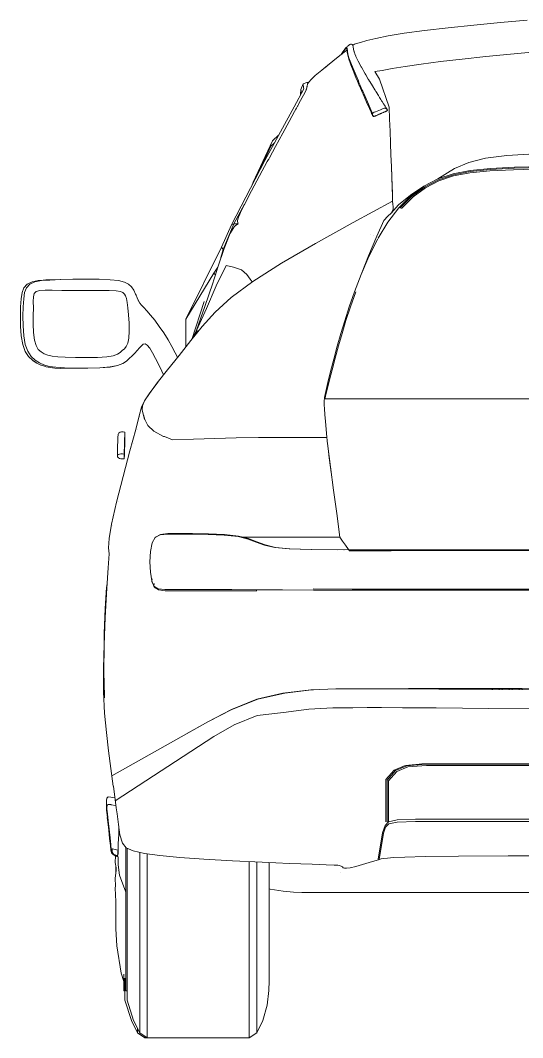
# Model space of a CAD drawing. Header units: millimetres. Extents: x -1019 to 973, y -38 to 1439.
# Drawn here: x -1019 to -297, y -38 to 1426 of the extents above; entities that cross this region are included whole.
import ezdxf

# ---------------------------------------------------------------- set-up
doc = ezdxf.new("R2010")
doc.units = ezdxf.units.MM
doc.header["$MEASUREMENT"] = 0
for name, color, linetype, true_color in [('CITROEN C4  01', 7, 'Continuous', 0x9a0018), ('CITROEN C4  02', 7, 'Continuous', 0xadadad), ('CITROEN C4  03', 7, 'Continuous', 0x191922), ('CITROEN C4  04', 7, 'Continuous', 0x151516), ('CITROEN C4  05', 7, 'Continuous', 0x0f0f12), ('CITROEN C4  06', 7, 'Continuous', 0x610000)]:
    doc.layers.add(name, color=color, linetype=linetype, true_color=true_color)

msp = doc.modelspace()

# ---------------------------------------------------------------- linework, layer by layer
at = {"layer": 'CITROEN C4  01', "linetype": 'Continuous', "lineweight": 0}
for p, q in [((-329.2, 1423.1), (-367.5, 1419.5)), ((-290.9, 1426.4), (-329.2, 1423.1)), ((-467.4, 1407.9), (-490.6, 1404)), ((-438.1, 1411.8), (-467.4, 1407.9)), ((-404.3, 1415.8), (-438.1, 1411.8)), ((-367.5, 1419.5), (-404.3, 1415.8)), ((-546.2, 1391.2), (-547, 1390.5)), ((-545.5, 1391.8), (-546.2, 1391.2)), ((-544.8, 1392.1), (-545.5, 1391.8)), ((-544.8, 1392.1), (-543.8, 1392.2)), ((-544.8, 1392.1), (-544.8, 1392.1)), ((-543.8, 1392.2), (-543.2, 1392.1)), ((-543.2, 1392.1), (-543.2, 1392.1)), ((-543.2, 1392.1), (-542.4, 1391.6)), ((-542.4, 1391.6), (-541.5, 1390.4)), ((-540.5, 1391.3), (-541.2, 1390.8)), ((-539.1, 1392), (-540.5, 1391.3)), ((-536, 1393.1), (-539.1, 1392)), ((-530.4, 1394.7), (-536, 1393.1)), ((-521.4, 1397.2), (-530.4, 1394.7)), ((-508.3, 1400.4), (-521.4, 1397.2)), ((-490.6, 1404), (-508.3, 1400.4)), ((-555.7, 1379.2), (-564.8, 1372)), ((-558.2, 1377.2), (-555.8, 1380.8)), ((-555.9, 1380), (-557.4, 1377.8)), ((-553, 1384.3), (-555.9, 1380)), ((-552.8, 1385), (-555.8, 1380.8)), ((-550.2, 1383.6), (-555.7, 1379.2)), ((-551.1, 1386.5), (-553, 1384.3)), ((-550.9, 1387.2), (-552.8, 1385)), ((-552.3, 1385.6), (-552.8, 1385)), ((-552.3, 1385.6), (-550.4, 1387.8)), ((-550.2, 1386.6), (-551.1, 1386.5)), ((-550.9, 1387.2), (-550, 1387.4)), ((-549.7, 1388.4), (-550.4, 1387.8)), ((-550.4, 1387.8), (-550.4, 1387.8)), ((-549.8, 1385), (-550.2, 1386.6)), ((-550, 1387.4), (-549.6, 1385.7)), ((-549.8, 1385), (-549.8, 1385)), ((-549.4, 1381.8), (-549.8, 1385)), ((-548.9, 1389.1), (-549.7, 1388.4)), ((-549.2, 1382.5), (-549.6, 1385.7)), ((-549.4, 1381.8), (-549.3, 1380.7)), ((-548.6, 1376.2), (-549.3, 1380.7)), ((-548.5, 1377.9), (-549.2, 1382.5)), ((-548, 1389.8), (-548.9, 1389.1)), ((-548.5, 1377.9), (-546.9, 1372.3)), ((-547, 1390.5), (-548, 1389.8)), ((-541.2, 1390.8), (-541.6, 1390.5)), ((-541.5, 1390.4), (-541.3, 1390.1)), ((-314.8, 1377.9), (-350.3, 1374.4)), ((-278.6, 1381.1), (-314.8, 1377.9)), ((-586, 1354.8), (-575, 1363.6)), ((-575.6, 1363.2), (-581.7, 1358.2)), ((-564.8, 1372), (-575.6, 1363.2)), ((-575, 1363.6), (-575, 1363.6)), ((-547.1, 1370.6), (-548.6, 1376.2)), ((-544.7, 1363.8), (-547.1, 1370.6)), ((-546.9, 1372.3), (-544.4, 1365.4)), ((-544.7, 1363.8), (-544.2, 1362.3)), ((-541.1, 1357.1), (-544.4, 1365.4)), ((-544.2, 1362.3), (-541, 1354)), ((-443, 1363.2), (-466.1, 1359.9)), ((-415.4, 1366.9), (-443, 1363.2)), ((-384.2, 1370.6), (-415.4, 1366.9)), ((-350.3, 1374.4), (-384.2, 1370.6)), ((-595.3, 1346.9), (-586, 1354.8)), ((-536.8, 1347.1), (-541.1, 1357.1)), ((-541, 1354), (-537, 1344.1)), ((-499.2, 1354.4), (-509.6, 1352.5)), ((-509.6, 1352.5), (-502.9, 1341.5)), ((-484.7, 1356.9), (-499.2, 1354.4)), ((-466.1, 1359.9), (-484.7, 1356.9)), ((-606.5, 1334.8), (-604.7, 1337.5)), ((-606.5, 1334.8), (-606.5, 1334.8)), ((-606.5, 1334.8), (-606.5, 1334.7)), ((-604.7, 1337.5), (-601.3, 1341.3)), ((-601.3, 1341.3), (-595.3, 1346.9)), ((-537, 1344.1), (-534.7, 1338.7)), ((-536.8, 1347.1), (-533.4, 1339.2)), ((-502.9, 1341.5), (-489.1, 1301.4)), ((-614, 1315.4), (-610.5, 1322.1)), ((-610.5, 1322.1), (-608.2, 1327.2)), ((-608.2, 1327.2), (-608.2, 1327.2)), ((-528.4, 1324), (-526.7, 1320)), ((-527.1, 1324.5), (-520.4, 1309.2)), ((-526.7, 1320), (-521.7, 1308.6)), ((-619.5, 1305.4), (-618.8, 1306.7)), ((-618.8, 1306.7), (-614, 1315.4)), ((-521.7, 1308.6), (-517.6, 1299.5)), ((-520.4, 1309.2), (-516.4, 1300)), ((-633, 1280.9), (-625.1, 1295.3)), ((-625.1, 1295.3), (-623.3, 1298.4)), ((-517.6, 1299.5), (-515.2, 1294)), ((-516.4, 1300), (-513, 1292.5)), ((-514.4, 1292.3), (-515.2, 1294)), ((-514.1, 1291.8), (-513, 1289.5)), ((-513, 1292.5), (-513.3, 1291.5)), ((-513.3, 1291.5), (-513, 1290.1)), ((-512.1, 1293.3), (-513, 1292.5)), ((-513, 1290.1), (-512.3, 1288.7)), ((-512.7, 1289.1), (-513, 1289.5)), ((-512.3, 1288.7), (-511.9, 1288)), ((-510.8, 1294), (-512.1, 1293.3)), ((-508.9, 1294.8), (-510.8, 1294)), ((-506.6, 1295.7), (-508.9, 1294.8)), ((-504.2, 1296.7), (-506.6, 1295.7)), ((-501.7, 1297.7), (-504.2, 1296.7)), ((-499.5, 1298.7), (-501.7, 1297.7)), ((-497.6, 1299.4), (-499.5, 1298.7)), ((-496.1, 1299.9), (-497.6, 1299.4)), ((-494.9, 1300), (-496.1, 1299.9)), ((-493.8, 1299.6), (-494.9, 1300)), ((-492.7, 1298.6), (-493.8, 1299.6)), ((-493, 1299.7), (-492.1, 1298.1)), ((-491.7, 1297.2), (-492.7, 1298.6)), ((-492.1, 1298.1), (-491.9, 1297.9)), ((-491.5, 1296.7), (-491.7, 1297.2)), ((-489.1, 1301.4), (-488.4, 1284.2)), ((-642.2, 1264), (-633, 1280.9)), ((-488.4, 1284.2), (-487.8, 1266.9)), ((-652.5, 1245), (-642.2, 1264)), ((-487.8, 1266.9), (-487.2, 1249.8)), ((-661.4, 1228.5), (-652.5, 1245)), ((-487.2, 1249.8), (-486.5, 1232.8)), ((-486.5, 1232.8), (-485.9, 1215.9)), ((-350.4, 1228), (-320, 1231.9)), ((-320, 1231.9), (-280.1, 1234.3)), ((-675.4, 1202.6), (-664.4, 1223)), ((-485.9, 1215.9), (-485.3, 1200)), ((-485.4, 1201.2), (-485.9, 1215.9)), ((-374.5, 1221.9), (-350.4, 1228)), ((-309.1, 1214.9), (-267.9, 1215.9)), ((-687, 1180.9), (-675.4, 1202.6)), ((-484.9, 1188), (-485.4, 1201.2)), ((-418.9, 1198.1), (-395.3, 1212.9)), ((-418.9, 1198.1), (-397.1, 1205.5)), ((-418.3, 1196.8), (-396.8, 1204.1)), ((-417.5, 1195.5), (-396.7, 1202.4)), ((-397.1, 1205.5), (-372.4, 1210.4)), ((-396.8, 1204.1), (-372.4, 1208.8)), ((-396.7, 1202.4), (-372.9, 1207)), ((-344.5, 1209.8), (-372.9, 1207)), ((-372.4, 1210.4), (-343.5, 1213.3)), ((-372.4, 1210.4), (-343.5, 1213.3)), ((-372.4, 1208.8), (-343.7, 1211.8)), ((-310.2, 1211.4), (-344.5, 1209.8)), ((-343.7, 1211.8), (-309.5, 1213.4)), ((-343.5, 1213.3), (-309.1, 1214.9)), ((-343.5, 1213.3), (-309.1, 1214.9)), ((-310.2, 1211.4), (-269, 1212.4)), ((-309.5, 1213.4), (-268.3, 1214.4)), ((-485.3, 1200), (-484.7, 1185.7)), ((-484.5, 1177.8), (-484.9, 1188)), ((-458.4, 1174.5), (-439.2, 1187.5)), ((-458.1, 1173.6), (-439.2, 1187.5)), ((-456.9, 1172.8), (-438.3, 1186.4)), ((-439.2, 1187.5), (-418.9, 1198.1)), ((-438.3, 1186.4), (-418.3, 1196.8)), ((-417.5, 1195.5), (-436.7, 1185.5)), ((-697.8, 1160.5), (-687, 1180.9)), ((-484.7, 1185.7), (-484.1, 1173.7)), ((-484.3, 1171.4), (-484.5, 1177.8)), ((-475.4, 1156.5), (-458.1, 1173.6)), ((-474, 1156), (-456.9, 1172.8)), ((-471.3, 1155.7), (-454.6, 1172.4)), ((-436.7, 1185.5), (-454.6, 1172.4)), ((-701.6, 1153.1), (-697.8, 1160.5)), ((-484.2, 1167.9), (-484.3, 1171.4)), ((-484.1, 1166.2), (-484.2, 1167.9)), ((-484.1, 1166), (-484.1, 1166.2)), ((-483.3, 1158.5), (-483.3, 1158.1)), ((-475.4, 1156.5), (-491.2, 1136)), ((-491.2, 1136), (-475.4, 1156.5)), ((-486.1, 1148.7), (-486.1, 1148.7)), ((-505.1, 1112.7), (-491.2, 1136)), ((-491.2, 1136), (-491.2, 1136)), ((-726.3, 1097.9), (-720.3, 1114)), ((-720.3, 1114), (-718.1, 1118.9)), ((-518.2, 1086.4), (-505.5, 1112.1)), ((-505.5, 1112.1), (-505.5, 1112.1)), ((-733.5, 1076.9), (-727.8, 1093.6)), ((-726.3, 1097.9), (-726.3, 1097.9)), ((-529.4, 1060.5), (-518.2, 1086.4)), ((-723.6, 1073.7), (-737.9, 1044.1)), ((-737.5, 1064.8), (-735.4, 1071.1)), ((-735, 1072.5), (-733.5, 1076.9)), ((-712.9, 1071.3), (-723.6, 1073.7)), ((-701.7, 1067.2), (-712.9, 1071.3)), ((-694, 1060.5), (-701.7, 1067.2)), ((-689, 1053.7), (-694, 1060.5)), ((-1014.3, 1041.5), (-1017.1, 1034.4)), ((-1009.7, 1046.6), (-1014.3, 1041.5)), ((-1010.6, 1041.4), (-1013.3, 1034.4)), ((-1005.9, 1046.5), (-1010.6, 1041.4)), ((-1009.7, 1046.6), (-1002.7, 1049.9)), ((-1005.9, 1046.5), (-998.8, 1049.8)), ((-1005.3, 1048.6), (-1002.7, 1049.9)), ((-1002.7, 1049.9), (-993.8, 1051.8)), ((-1002.7, 1049.9), (-1002.7, 1049.9)), ((-1002.7, 1049.9), (-1002.7, 1049.9)), ((-998.8, 1049.8), (-989.2, 1051.7)), ((-993.8, 1051.8), (-993.4, 1051.8)), ((-986.9, 1052.3), (-993.4, 1051.8)), ((-976.9, 1052.6), (-989.2, 1051.7)), ((-982.6, 1052.7), (-986.9, 1052.3)), ((-982.6, 1052.7), (-977.8, 1052.7)), ((-979, 1052.7), (-979, 1052.7)), ((-979, 1052.7), (-979, 1052.7)), ((-978.2, 1052.7), (-978.2, 1052.7)), ((-977.6, 1052.7), (-977.8, 1052.7)), ((-974.1, 1052.8), (-977.6, 1052.7)), ((-977.6, 1052.7), (-977.6, 1052.7)), ((-973.4, 1052.8), (-977.3, 1052.7)), ((-977.3, 1052.7), (-977.2, 1052.7)), ((-973.4, 1052.8), (-977.1, 1052.7)), ((-977.1, 1052.7), (-977, 1052.7)), ((-977, 1052.7), (-961.8, 1053.2)), ((-977, 1052.7), (-976.9, 1052.7)), ((-961.3, 1053.2), (-976.9, 1052.6)), ((-961.8, 1053.2), (-943.8, 1053.6)), ((-943.8, 1053.6), (-924.7, 1053.8)), ((-924.7, 1053.8), (-906.2, 1053.7)), ((-906.2, 1053.7), (-890.1, 1053)), ((-890.1, 1053), (-878.3, 1051.8)), ((-878.3, 1051.8), (-869.9, 1049.7)), ((-869.9, 1049.7), (-864, 1046.8)), ((-864, 1046.8), (-859.8, 1043)), ((-859.8, 1043), (-856.4, 1038.1)), ((-737.9, 1044.1), (-752, 1011.8)), ((-742.9, 1048.1), (-741.4, 1052.7)), ((-686.2, 1049.9), (-689, 1053.7)), ((-1019.1, 1014.1), (-1018.5, 1025.3)), ((-1018.5, 1025.3), (-1017.1, 1034.4)), ((-1015.4, 1014.1), (-1014.7, 1025.3)), ((-1014.7, 1025.3), (-1013.3, 1034.4)), ((-1000.9, 1021.7), (-1000.7, 1028.4)), ((-1000.7, 1028.4), (-999.4, 1033.2)), ((-999.4, 1033.2), (-996.6, 1036.2)), ((-996.6, 1036.2), (-991.6, 1037.7)), ((-991.6, 1037.7), (-984, 1038.2)), ((-984, 1038.2), (-973.6, 1038.1)), ((-973.6, 1038.1), (-960, 1037.7)), ((-960, 1037.7), (-943, 1037.7)), ((-943, 1037.7), (-924.7, 1037.7)), ((-924.7, 1037.7), (-907, 1037.7)), ((-907, 1037.7), (-892, 1037.5)), ((-892, 1037.5), (-881.9, 1036.9)), ((-881.9, 1036.9), (-875.6, 1035.9)), ((-875.6, 1035.9), (-871.9, 1034.4)), ((-871.9, 1034.4), (-869.7, 1032.3)), ((-869.7, 1032.3), (-868.1, 1029.6)), ((-868.1, 1029.6), (-866.9, 1025.8)), ((-866.9, 1025.8), (-865.9, 1020.3)), ((-853.8, 1032.4), (-856.4, 1038.1)), ((-853.1, 1030.6), (-853.8, 1032.4)), ((-851.6, 1027), (-853.1, 1030.6)), ((-849.8, 1022.7), (-851.6, 1027)), ((-851.4, 1025.9), (-851.4, 1025.9)), ((-544.9, 1013.9), (-537.2, 1035.8)), ((-1019.1, 1014.1), (-1019.5, 1000.7)), ((-1015.4, 1014.1), (-1015.7, 1000.7)), ((-1000.8, 1012.7), (-1000.9, 1021.7)), ((-1000.9, 1001.4), (-1000.8, 1012.7)), ((-865.9, 1020.3), (-864.9, 1012.7)), ((-864.9, 1012.7), (-863.9, 1002.3)), ((-850, 1023.1), (-849.7, 1022.6)), ((-849.8, 1022.7), (-847.6, 1019.2)), ((-849.5, 1022), (-849.5, 1022)), ((-847.6, 1019.2), (-845.1, 1016.2)), ((-845.1, 1016.2), (-841.9, 1012.8)), ((-841.9, 1012.8), (-837.8, 1008.4)), ((-752, 1011.8), (-766, 979.8)), ((-551.4, 994.1), (-544.9, 1013.9)), ((-1019.5, 1000.7), (-1019.3, 986.3)), ((-1015.7, 1000.7), (-1015.6, 986.4)), ((-1000.9, 989), (-1000.9, 1001.4)), ((-863.9, 1002.3), (-863.1, 990.6)), ((-837.8, 1008.4), (-832.5, 1002.2)), ((-832.5, 1002.2), (-826.3, 994.6)), ((-1018.2, 972.2), (-1019.3, 986.3)), ((-1014.5, 972.3), (-1015.6, 986.4)), ((-1000.5, 976.8), (-1000.9, 989)), ((-863.1, 990.6), (-862.8, 979)), ((-826.3, 994.6), (-819.7, 985.8)), ((-819.7, 985.8), (-813.2, 976.4)), ((-556.9, 975.7), (-551.4, 994.1)), ((-1016.1, 959.7), (-1018.2, 972.2)), ((-1012.4, 959.8), (-1014.5, 972.3)), ((-999.3, 966.1), (-1000.5, 976.8)), ((-863.3, 969), (-864.8, 961.9)), ((-862.8, 979), (-863.3, 969)), ((-813.2, 976.4), (-807.1, 966.5)), ((-807.1, 966.5), (-801.7, 956.8)), ((-766, 979.8), (-771.5, 968.8)), ((-764.5, 980), (-769, 971.9)), ((-766.4, 980.7), (-766.8, 979.8)), ((-766.4, 980.6), (-766.4, 980.6)), ((-766.4, 980.6), (-766.4, 980.6)), ((-766, 979.8), (-766.1, 979.8)), ((-764.5, 980), (-764.5, 980)), ((-762.3, 980.8), (-764.3, 977.7)), ((-762.3, 980.8), (-762.3, 980.8)), ((-561.8, 958), (-556.9, 975.7)), ((-1016.1, 959.7), (-1012.5, 949.9)), ((-1012.4, 959.8), (-1008.8, 950)), ((-996.9, 958.3), (-999.3, 966.1)), ((-993.7, 952.8), (-996.9, 958.3)), ((-989.6, 949), (-993.7, 952.8)), ((-869.9, 953.6), (-872.9, 950.9)), ((-867.1, 957), (-869.9, 953.6)), ((-864.8, 961.9), (-867.1, 957)), ((-848.1, 954.8), (-851.5, 951.2)), ((-842.7, 960.1), (-845.3, 958)), ((-840, 960.6), (-842.7, 960.1)), ((-837, 958.9), (-840, 960.6)), ((-833.4, 954.3), (-837, 958.9)), ((-829.3, 947.6), (-833.4, 954.3)), ((-801.7, 956.8), (-797, 948)), ((-566.6, 940.2), (-561.8, 958)), ((-1012.5, 949.9), (-1007.7, 942.5)), ((-1008.8, 950), (-1004, 942.7)), ((-1002.1, 937.1), (-1007.7, 942.5)), ((-998.4, 937.2), (-1004, 942.7)), ((-992.1, 933.3), (-998.4, 937.2)), ((-985, 946.4), (-989.6, 949)), ((-980.1, 944.5), (-985, 946.4)), ((-973.9, 943.2), (-980.1, 944.5)), ((-965.7, 942.2), (-973.9, 943.2)), ((-954.8, 941.6), (-965.7, 942.2)), ((-940.3, 941.1), (-954.8, 941.6)), ((-924.3, 940.9), (-940.3, 941.1)), ((-908.5, 941.1), (-924.3, 940.9)), ((-895.1, 942), (-908.5, 941.1)), ((-885.9, 943.6), (-895.1, 942)), ((-879.8, 945.7), (-885.9, 943.6)), ((-875.9, 948.2), (-879.8, 945.7)), ((-872.9, 950.9), (-875.9, 948.2)), ((-862.8, 939.4), (-867, 935.7)), ((-862.8, 939.5), (-866.9, 935.8)), ((-858.6, 943.3), (-862.8, 939.4)), ((-851.2, 951.5), (-855.5, 947)), ((-851.5, 951.2), (-851.6, 951.1)), ((-851.2, 951.5), (-851.5, 951.2)), ((-851.5, 951.2), (-851.5, 951.2)), ((-851.2, 951.5), (-851.2, 951.5)), ((-824.9, 939.4), (-829.3, 947.6)), ((-820.4, 930.5), (-824.9, 939.4)), ((-797, 948), (-793.6, 941.3)), ((-571, 923.4), (-566.6, 940.2)), ((-995.9, 933.1), (-1002.1, 937.1)), ((-995.9, 932.9), (-1001.1, 936.4)), ((-995.9, 933.1), (-995.9, 933.1)), ((-989.8, 930.1), (-995.9, 932.9)), ((-992.1, 933.3), (-985.6, 930.3)), ((-989.2, 929.8), (-989.8, 930.1)), ((-989.2, 929.8), (-983.2, 927.9)), ((-989.2, 929.8), (-989.2, 929.8)), ((-985.6, 930.3), (-978, 928.3)), ((-982.4, 927.6), (-983.2, 927.9)), ((-982.4, 927.6), (-982.4, 927.6)), ((-982.4, 927.6), (-976.5, 926.5)), ((-968.4, 927), (-978, 928.3)), ((-976.5, 926.5), (-969.7, 925.8)), ((-969.7, 925.8), (-961.9, 925.4)), ((-956, 926.1), (-968.4, 927)), ((-961.9, 925.4), (-953, 925.5)), ((-956, 926.1), (-940, 925.6)), ((-953, 925.5), (-949.4, 925.5)), ((-944.7, 925.5), (-949.4, 925.5)), ((-939.5, 925.5), (-944.7, 925.5)), ((-940, 925.6), (-922.4, 925.6)), ((-934.4, 925.5), (-939.5, 925.5)), ((-930, 925.5), (-934.4, 925.5)), ((-926.9, 925.5), (-930, 925.5)), ((-924.9, 925.5), (-926.9, 925.5)), ((-923.7, 925.5), (-924.9, 925.5)), ((-923, 925.5), (-923.7, 925.5)), ((-922.6, 925.5), (-923, 925.5)), ((-905.4, 926), (-922.6, 925.5)), ((-905.1, 926.2), (-922.4, 925.6)), ((-890.5, 927.3), (-905.4, 926)), ((-890.2, 927.4), (-905.1, 926.2)), ((-879.8, 929.5), (-890.5, 927.3)), ((-890.2, 927.4), (-879.6, 929.6)), ((-872.3, 932.3), (-879.8, 929.5)), ((-879.6, 929.6), (-872.2, 932.4)), ((-867, 935.7), (-872.3, 932.3)), ((-866.9, 935.8), (-872.2, 932.4)), ((-816.1, 921.6), (-820.4, 930.5)), ((-574.9, 908.7), (-571, 923.4)), ((-813.4, 916.1), (-816.1, 921.6)), ((-577.9, 897), (-574.9, 908.7)), ((-834.2, 888.8), (-823, 903.8)), ((-823, 903.8), (-822, 905.1)), ((-579.8, 889.5), (-577.9, 897)), ((-845.1, 869.4), (-840.9, 878.6)), ((-840.9, 878.6), (-834.2, 888.8)), ((-834.2, 888.7), (-834.2, 888.8)), ((-581.9, 881.2), (-582.4, 881)), ((-581.8, 881.8), (-582.3, 882.1)), ((-578.1, 881.4), (-581.9, 881.2)), ((-581.8, 881.8), (-581.6, 882.1)), ((-581.8, 881.8), (-581.8, 881.8)), ((-578.1, 881.5), (-581.8, 881.8)), ((-581.8, 881.8), (-581.8, 881.8)), ((-581.6, 882.1), (-581.4, 882.5)), ((-581.4, 882.5), (-581.3, 883.2)), ((-581.3, 883.2), (-580.9, 885.2)), ((-580.9, 885.2), (-579.8, 889.5)), ((-568.8, 881.4), (-578.1, 881.5)), ((-568.8, 881.4), (-578.1, 881.4)), ((-551.3, 881.4), (-568.8, 881.4)), ((-568.8, 881.4), (-568.8, 881.4)), ((-523.1, 881.4), (-551.3, 881.4)), ((-485.5, 881.4), (-523.1, 881.4)), ((-440.1, 881.4), (-485.5, 881.4)), ((-388.2, 881.4), (-440.1, 881.4)), ((-331.5, 881.4), (-388.2, 881.4)), ((-273.2, 881.4), (-331.5, 881.4)), ((-848.7, 857), (-845.1, 869.4)), ((-844.7, 866.4), (-844.7, 866.4)), ((-582.8, 872.5), (-582.8, 872.9)), ((-582.8, 872.9), (-582.8, 872.8)), ((-853.6, 837.4), (-848.7, 857)), ((-847.5, 856.4), (-847.5, 856.4)), ((-840.6, 851.7), (-842.6, 858.6)), ((-836, 843.3), (-840.6, 851.7)), ((-861.9, 806.5), (-853.6, 837.4)), ((-851.3, 838), (-851.3, 838)), ((-827.4, 834.8), (-836, 843.3)), ((-813.4, 827.5), (-827.4, 834.8)), ((-879.3, 824.3), (-879.4, 819.7)), ((-879.2, 827.3), (-879.3, 824.3)), ((-879, 829), (-879.2, 827.3)), ((-878.7, 830.9), (-879, 829)), ((-879, 829), (-879, 829)), ((-877.8, 832.4), (-878.7, 830.9)), ((-878.7, 830.9), (-878.7, 830.9)), ((-877.8, 832.4), (-877.4, 832.8)), ((-877.4, 832.8), (-876.1, 833.6)), ((-877.4, 832.8), (-877.4, 832.8)), ((-876.1, 833.6), (-874.2, 834)), ((-874.2, 834), (-871.8, 834)), ((-871.8, 834), (-869.3, 833.8)), ((-869.7, 817.9), (-869.6, 823.7)), ((-869.6, 823.7), (-869.4, 828.7)), ((-869.4, 828.7), (-869.3, 831.8)), ((-869.3, 833.8), (-869.2, 833.1)), ((-869.3, 833.5), (-869.3, 833.8)), ((-869.3, 831.8), (-869.3, 833.5)), ((-869.2, 833.1), (-869.2, 831.6)), ((-869.2, 831.6), (-869.1, 829.6)), ((-869.1, 821.3), (-869.2, 818.6)), ((-869.1, 829.6), (-869.1, 827.5)), ((-869.1, 827.5), (-869.1, 825.6)), ((-869.1, 825.6), (-869.1, 824.3)), ((-869.1, 824.3), (-869.1, 823.1)), ((-869.1, 823.1), (-869.1, 821.3)), ((-812, 827.2), (-813.4, 827.5)), ((-800.7, 822.5), (-800.8, 822.5)), ((-770.6, 823.6), (-800.7, 822.5)), ((-740, 824.6), (-770.6, 823.6)), ((-708.9, 825.4), (-740, 824.6)), ((-677, 825.8), (-708.9, 825.4)), ((-644.6, 826), (-677, 825.8)), ((-611.7, 825.9), (-644.6, 826)), ((-578.6, 825.8), (-611.7, 825.9)), ((-578.6, 824.7), (-578.6, 825.8)), ((-578.5, 823.6), (-578.6, 824.7)), ((-578.4, 822.6), (-578.5, 823.6)), ((-578.3, 821.5), (-578.4, 822.6)), ((-578.2, 820.4), (-578.3, 821.5)), ((-578.1, 819.3), (-578.2, 820.4)), ((-578.2, 820.4), (-577.8, 817.3)), ((-879.8, 808.7), (-879.9, 804.1)), ((-879.6, 814.2), (-879.8, 808.7)), ((-879.4, 819.7), (-879.6, 814.2)), ((-871.6, 769.9), (-861.9, 806.5)), ((-870.1, 803.9), (-870, 807.1)), ((-870, 807.1), (-869.9, 812)), ((-869.9, 812), (-869.7, 817.9)), ((-869.6, 809.1), (-869.7, 804)), ((-869.4, 814.2), (-869.6, 809.1)), ((-869.2, 818.6), (-869.4, 814.2)), ((-856.4, 817), (-856.4, 817)), ((-578, 818.2), (-578.1, 819.3)), ((-577.9, 817.1), (-578, 818.2)), ((-573.5, 783.5), (-577.9, 817.1)), ((-576.9, 810.1), (-577.8, 817.3)), ((-577.8, 817.3), (-576.9, 810.1)), ((-575.2, 796.8), (-576.9, 810.1)), ((-880, 801.1), (-879.9, 804.1)), ((-879.9, 799.4), (-880, 801.1)), ((-879.6, 800.7), (-879.9, 799.4)), ((-879.6, 798.2), (-879.9, 799.4)), ((-878.7, 801.6), (-879.6, 800.7)), ((-879.6, 798.2), (-879.6, 798.2)), ((-879.1, 797.5), (-879.6, 798.2)), ((-879.1, 797.5), (-878.3, 796.5)), ((-878.7, 801.6), (-877.1, 802.1)), ((-878.3, 796.5), (-876.9, 795.9)), ((-877.1, 802.1), (-875.1, 802.3)), ((-876.9, 795.9), (-876.9, 795.9)), ((-876.9, 795.9), (-875, 795.4)), ((-872.7, 802.2), (-875.1, 802.3)), ((-875, 795.4), (-872.6, 795.2)), ((-875, 795.4), (-875, 795.4)), ((-870.1, 802), (-872.7, 802.2)), ((-872.6, 795.2), (-870.1, 795)), ((-870.1, 802), (-870.1, 803.9)), ((-870.1, 800.9), (-870.1, 802)), ((-870.1, 799.9), (-870.1, 800.9)), ((-870.1, 798.7), (-870.1, 799.9)), ((-870.1, 797.4), (-870.1, 798.7)), ((-870.1, 796.2), (-870.1, 797.4)), ((-870.1, 795.3), (-870.1, 796.2)), ((-870, 795.4), (-870.1, 795)), ((-870.1, 795), (-870.1, 795.3)), ((-869.9, 799.7), (-870, 796.9)), ((-870, 796.9), (-870, 795.4)), ((-869.7, 804), (-869.9, 799.7)), ((-572.4, 775.4), (-575.2, 796.8)), ((-569.1, 749.9), (-573.5, 783.5)), ((-881.1, 733), (-871.6, 769.9)), ((-564.6, 716.3), (-569.1, 749.9)), ((-888.4, 701.3), (-881.1, 733)), ((-878.3, 733.6), (-878.3, 733.6)), ((-560.2, 682.6), (-564.6, 716.3)), ((-891.9, 680.4), (-888.4, 701.3)), ((-886.3, 699), (-886.3, 699)), ((-892.7, 667.2), (-891.9, 680.4)), ((-829.9, 674.3), (-832.4, 661.8)), ((-829.9, 674.3), (-825.6, 681.8)), ((-825.6, 681.8), (-818.5, 685.6)), ((-825.6, 681.8), (-825.1, 682.5)), ((-825.1, 682.5), (-818, 686.4)), ((-825.1, 682.5), (-825.1, 682.5)), ((-807.9, 686.8), (-818.5, 685.6)), ((-818, 686.4), (-807.2, 687.6)), ((-792.7, 686.8), (-807.9, 686.8)), ((-807.2, 687.6), (-792.1, 687.6)), ((-792.7, 686.8), (-772.3, 686.8)), ((-792.1, 687.6), (-771.7, 687.6)), ((-772.3, 686.8), (-749.3, 686.5)), ((-771.7, 687.6), (-748.7, 687.3)), ((-726.4, 685.4), (-749.3, 686.5)), ((-748.7, 687.3), (-725.9, 686.2)), ((-706.4, 683.2), (-726.4, 685.4)), ((-725.9, 686.2), (-705.8, 684)), ((-706.4, 683.2), (-691.9, 679.7)), ((-705.8, 684), (-691.3, 680.3)), ((-700.7, 682.6), (-685.2, 682.6)), ((-691.9, 679.7), (-680.2, 675.4)), ((-691.3, 680.3), (-679.5, 675.8)), ((-653.9, 682.6), (-685.2, 682.6)), ((-668.3, 671.1), (-680.2, 675.4)), ((-679.5, 675.8), (-667.6, 671.4)), ((-622.7, 682.6), (-653.9, 682.6)), ((-591.5, 682.6), (-622.7, 682.6)), ((-560.2, 682.6), (-591.5, 682.6)), ((-556, 676.7), (-560.2, 682.6)), ((-551.8, 670.8), (-556, 676.7)), ((-892, 658.6), (-892.7, 667.2)), ((-832.4, 661.8), (-833.2, 646.9)), ((-653.4, 667.6), (-668.3, 671.1)), ((-667.6, 671.4), (-652.8, 667.8)), ((-653.4, 667.6), (-632.8, 665.5)), ((-652.8, 667.8), (-632.1, 665.6)), ((-632.8, 665.5), (-601.3, 664.5)), ((-632.1, 665.6), (-600.8, 664.5)), ((-547.1, 664.2), (-601.3, 664.5)), ((-600.8, 664.5), (-563.1, 664.3)), ((-554, 664.2), (-554.2, 664.2)), ((-547.5, 664.8), (-551.8, 670.8)), ((-546.2, 663), (-547.5, 664.8)), ((-486.4, 664.3), (-547.1, 664.2)), ((-547.1, 664.3), (-486, 664.3)), ((-486.2, 663), (-546.2, 663)), ((-486.4, 664.3), (-392.9, 664.3)), ((-392.7, 663.1), (-486.2, 663)), ((-486, 664.3), (-392.6, 664.4)), ((-392.9, 664.3), (-280.1, 664.4)), ((-280, 663.1), (-392.7, 663.1)), ((-392.6, 664.4), (-280, 664.5)), ((-893.4, 638.3), (-892, 658.6)), ((-891.9, 658.3), (-892, 658.7)), ((-832.5, 632), (-833.2, 646.9)), ((-833.2, 646.9), (-833.2, 646.9)), ((-893.4, 638.3), (-895.2, 608.8)), ((-830.5, 619.5), (-832.5, 632)), ((-894.7, 617.6), (-895.3, 610.4)), ((-895.3, 610.4), (-894.7, 617.6)), ((-830.5, 619.5), (-830, 622.5)), ((-830.2, 618.1), (-830.5, 619.5)), ((-830.5, 619.5), (-827.3, 612)), ((-830.2, 618.1), (-830.2, 618.1)), ((-826.8, 610.4), (-830.2, 618.1)), ((-827.3, 612), (-827.1, 615.7)), ((-895.4, 609.8), (-897.4, 579.6)), ((-897.4, 579.6), (-895.4, 609.8)), ((-897.4, 566.8), (-895.2, 608.8)), ((-895.7, 608.3), (-895.3, 610.5)), ((-895.6, 608.7), (-895.7, 608.3)), ((-895.5, 609.3), (-895.6, 608.7)), ((-895, 612.4), (-895.4, 610.1)), ((-895.3, 610.4), (-895.4, 609.8)), ((-895.4, 609.8), (-895.3, 610.4)), ((-895.3, 610.5), (-895, 612.6)), ((-895.3, 610.4), (-895.3, 610.4)), ((-895.2, 611.3), (-895.1, 612.3)), ((-895.1, 612.3), (-895, 612.3)), ((-827.3, 612), (-821.4, 608.2)), ((-826.8, 610.4), (-827.3, 612)), ((-826, 609.7), (-826.8, 610.4)), ((-820.9, 606.5), (-826.8, 610.4)), ((-825.1, 609.1), (-826, 609.7)), ((-811.6, 607), (-821.4, 608.2)), ((-811.1, 605.3), (-820.9, 606.5)), ((-796.4, 607), (-811.6, 607)), ((-795.9, 605.3), (-811.1, 605.3)), ((-796.4, 607), (-774.6, 607)), ((-774.1, 605.3), (-795.9, 605.3)), ((-774.6, 607), (-747.3, 607)), ((-746.7, 605.3), (-774.1, 605.3)), ((-715.5, 606.9), (-747.3, 607)), ((-714.8, 605.3), (-746.7, 605.3)), ((-680.3, 606.7), (-715.5, 606.9)), ((-679.5, 605.3), (-714.8, 605.3)), ((-680.3, 606.7), (-642.6, 606.4)), ((-642.6, 606.4), (-598, 606.2)), ((-598.6, 608), (-542.4, 607.7)), ((-541.8, 606.1), (-598, 606.2)), ((-542.4, 607.7), (-470, 607.7)), ((-469.3, 606.1), (-541.8, 606.1)), ((-470, 607.7), (-376.6, 607.6)), ((-469.3, 606.1), (-376, 606.1)), ((-376.6, 607.6), (-267.4, 607.6)), ((-376, 606.1), (-266.9, 606.1)), ((-897.4, 579.6), (-898.8, 543.5)), ((-898.8, 543.9), (-897.4, 579.6)), ((-897.8, 559.1), (-899.1, 528.1)), ((-899, 527.6), (-897.4, 566.8)), ((-897.6, 561.8), (-897.8, 559.1)), ((-898.8, 543.9), (-898.7, 546.2)), ((-898.8, 535.9), (-898.8, 543.9)), ((-898.8, 543.9), (-898.8, 534.4)), ((-898.8, 543.5), (-898.8, 535.9)), ((-898.7, 546.2), (-898.7, 546.2)), ((-898.7, 546.1), (-898.7, 545.6)), ((-899.1, 528.1), (-899.9, 493.8)), ((-899.5, 488.7), (-899, 527.6)), ((-898.8, 536.6), (-898.8, 536.4)), ((-899.9, 493.8), (-899.8, 459.8)), ((-898.3, 454), (-899.5, 488.7)), ((-899.3, 476.6), (-899.2, 481.3)), ((-899.3, 476.6), (-899.3, 476.6)), ((-899.2, 481.3), (-899.2, 482.1)), ((-899.8, 459.8), (-898.3, 429.2)), ((-898.3, 451.3), (-898.3, 454)), ((-679.5, 449.1), (-641.8, 458.1)), ((-639.1, 458.1), (-678.2, 449.2)), ((-641.8, 458.1), (-601.8, 462.6)), ((-600.7, 462.6), (-639.1, 458.1)), ((-601.8, 462.6), (-597.7, 462.8)), ((-565.7, 464.2), (-600.7, 462.6)), ((-536.6, 464.3), (-565.7, 464.2)), ((-516.2, 464.3), (-536.6, 464.3)), ((-495.5, 464.3), (-516.2, 464.3)), ((-510.3, 464.3), (-461.4, 464.4)), ((-465.6, 464.1), (-495.5, 464.3)), ((-495.5, 464.3), (-495.5, 464.3)), ((-476.7, 464.4), (-476.8, 464.1)), ((-417.6, 463.7), (-465.6, 464.1)), ((-461.4, 464.4), (-410.2, 464.4)), ((-342.5, 463.1), (-417.6, 463.7)), ((-410.2, 464.4), (-363.1, 464.4)), ((-363.1, 464.4), (-324.3, 464.4)), ((-247.1, 462.4), (-342.5, 463.1)), ((-324.3, 464.4), (-298, 464.4)), ((-298, 464.4), (-277.8, 464.3)), ((-898.3, 451.3), (-898.3, 451.3)), ((-715.9, 434.4), (-679.5, 449.1)), ((-678.2, 449.2), (-715.3, 434.4)), ((-898.3, 429.2), (-895.8, 401.2)), ((-750.1, 416.7), (-715.9, 434.4)), ((-715.3, 434.4), (-750, 416.7)), ((-711.9, 412.2), (-678.9, 425.9)), ((-678.9, 425.9), (-640.9, 430.3)), ((-641.3, 430.3), (-604.5, 434.8)), ((-570.1, 436.6), (-604.5, 434.8)), ((-541.2, 436.9), (-570.1, 436.6)), ((-541.2, 436.9), (-520.9, 437.1)), ((-520.9, 437.1), (-500.1, 437.2)), ((-500.1, 437.2), (-470, 437)), ((-470, 437), (-421.5, 436.6)), ((-345.6, 436), (-421.5, 436.6)), ((-249.3, 435.4), (-345.6, 436)), ((-887.8, 339), (-750.1, 416.7)), ((-750, 416.7), (-781.5, 399)), ((-741.3, 395.5), (-711.9, 412.2)), ((-895.8, 401.2), (-892.7, 375)), ((-883, 302.7), (-741.3, 395.5)), ((-892.7, 375), (-889.2, 349.6)), ((-481.8, 347.1), (-465.9, 353.9)), ((-479.8, 346.5), (-463.9, 353.3)), ((-478, 345), (-462.1, 351.8)), ((-465.9, 353.9), (-440.6, 356)), ((-463.9, 353.3), (-437, 355.5)), ((-462.1, 351.8), (-435.3, 354)), ((-442.1, 356), (-396.6, 356)), ((-437, 355.5), (-392, 355.5)), ((-435.3, 354), (-390.5, 354)), ((-396.6, 356), (-325.5, 356)), ((-392, 355.5), (-321.8, 355.5)), ((-390.5, 354), (-320.6, 354)), ((-325.5, 356), (-235.2, 356)), ((-321.8, 355.5), (-232.6, 355.5)), ((-320.6, 354), (-231.7, 354)), ((-889.2, 349.6), (-885.8, 324.2)), ((-493.9, 333.6), (-481.8, 347.1)), ((-492, 332.9), (-479.8, 346.5)), ((-490.2, 331.6), (-478, 345)), ((-881.7, 293), (-885.7, 323.8)), ((-493.9, 272.9), (-493.9, 333.6)), ((-492, 272.9), (-492, 332.9)), ((-490.2, 272.9), (-490.2, 331.6)), ((-893.2, 308.6), (-895.3, 307)), ((-889.3, 308.3), (-893.2, 308.6)), ((-889.3, 308.3), (-883.7, 307.1)), ((-895.3, 307), (-895.5, 303.3)), ((-895.5, 302.4), (-895.5, 303.3)), ((-895.5, 301), (-895.5, 302.4)), ((-895.5, 299.2), (-895.5, 301)), ((-895.5, 297.3), (-895.5, 299.2)), ((-895.5, 295.5), (-895.5, 297.3)), ((-895.5, 293.8), (-895.5, 295.5)), ((-895.5, 292.5), (-895.5, 293.8)), ((-895.3, 307), (-895.3, 307)), ((-895.1, 292.9), (-894.8, 296.5)), ((-895.1, 292.9), (-895.1, 292.9)), ((-895.1, 292.9), (-895.1, 292.7)), ((-894.8, 296.5), (-893.1, 297.8)), ((-894.8, 296.5), (-894.8, 296.5)), ((-893.1, 297.8), (-893.1, 297.8)), ((-893.1, 297.8), (-889.3, 297.5)), ((-892.5, 297.7), (-892.5, 297.7)), ((-888.8, 297.4), (-889.3, 297.5)), ((-888.8, 297.4), (-888.8, 297.4)), ((-888.8, 297.4), (-882.5, 296.1)), ((-882.5, 296.1), (-882.1, 296)), ((-880.4, 284.3), (-881.7, 293)), ((-895.5, 291.4), (-895.5, 292.5)), ((-895.5, 290.6), (-895.5, 291.4)), ((-895.5, 290), (-895.5, 290.6)), ((-895.5, 289.8), (-895.5, 290)), ((-895.5, 289.6), (-895.5, 289.8)), ((-895.5, 289.6), (-895.5, 289.6)), ((-894.3, 278.7), (-895.5, 289.6)), ((-895.5, 289.6), (-895.5, 289.6)), ((-895.5, 289.6), (-895.5, 289.6)), ((-895.1, 292.7), (-895.1, 292.4)), ((-895.1, 292.4), (-895.1, 292)), ((-895.1, 292), (-895.1, 291.6)), ((-895.1, 291.6), (-895.1, 291.3)), ((-895.1, 291.3), (-895.1, 291.1)), ((-895.1, 291.1), (-894.3, 284.4)), ((-893.7, 272.8), (-894.4, 279)), ((-894.3, 284.4), (-893.2, 274.1)), ((-894.3, 278.7), (-893.7, 272.8)), ((-880.4, 284.3), (-877.2, 261.1)), ((-893.7, 272.8), (-893.7, 273.1)), ((-893.7, 273), (-893.7, 272.8)), ((-893.7, 272.8), (-892.4, 260.9)), ((-893.2, 274.1), (-891.9, 262)), ((-495.1, 267.4), (-498.8, 257.1)), ((-494.2, 264.8), (-497.2, 256.5)), ((-495.1, 267.4), (-490.2, 272.9)), ((-494.2, 264.8), (-489.7, 269.8)), ((-490.2, 272.9), (-477.7, 275.6)), ((-489.7, 269.8), (-477.4, 272.3)), ((-477.7, 275.6), (-451.3, 276.5)), ((-451.1, 273.1), (-477.4, 272.3)), ((-451.3, 276.5), (-404.9, 276.5)), ((-404.7, 273.1), (-451.1, 273.1)), ((-404.9, 276.5), (-332.3, 276.5)), ((-404.7, 273.1), (-332.1, 273.1)), ((-332.3, 276.5), (-240, 276.5)), ((-332.1, 273.1), (-239.8, 273.1)), ((-892.4, 260.9), (-891.1, 248.9)), ((-891.9, 262), (-890.5, 249.9)), ((-891.4, 251.9), (-891.1, 248.9)), ((-891.1, 249), (-891.1, 248.9)), ((-890.5, 249.9), (-889.4, 239.6)), ((-877.2, 261.1), (-876.2, 253.8)), ((-876.2, 253.8), (-872.8, 241.8)), ((-498.8, 257.1), (-505.1, 218.8)), ((-497.2, 256.5), (-503.4, 218.5)), ((-891.1, 248.9), (-890, 238.7)), ((-889.3, 232), (-890, 238.7)), ((-889.4, 239.6), (-888.7, 232.9)), ((-872.8, 241.8), (-867.3, 235.4)), ((-867.3, 235.4), (-857.3, 231)), ((-888.2, 228), (-889.3, 232)), ((-888.7, 232.9), (-887.6, 228.8)), ((-886, 225.5), (-888.2, 228)), ((-887.6, 233.7), (-887, 233.8)), ((-887.6, 233.2), (-887.6, 233.7)), ((-887.6, 233.2), (-887.6, 232.3)), ((-887.6, 232.3), (-887.6, 231.3)), ((-887.6, 230.2), (-887.6, 231.3)), ((-887.6, 229.4), (-887.6, 230.2)), ((-887.6, 229.4), (-887.6, 228.8)), ((-887.6, 228.8), (-885.4, 226.3)), ((-887.6, 228.8), (-887.6, 228.8)), ((-885.1, 233.5), (-887, 233.8)), ((-882, 223.5), (-886, 225.5)), ((-885.4, 226.3), (-884.8, 225.9)), ((-881.2, 232.4), (-885.1, 233.5)), ((-880.9, 224), (-884.8, 225.9)), ((-884.8, 225.9), (-884.8, 225.9)), ((-882, 223.5), (-879.1, 222.5)), ((-881.2, 232.4), (-878.8, 231.8)), ((-880.9, 224), (-880.9, 224)), ((-880.9, 224), (-879.3, 223.4)), ((-879.5, 230.3), (-879.6, 230.3)), ((-857.3, 231), (-841.1, 227.2)), ((-841.1, 227.2), (-818.7, 224)), ((-818.7, 224), (-790.1, 221.3)), ((-790.1, 221.3), (-755.4, 218.8)), ((-500.6, 219.3), (-496.7, 219.9)), ((-496.7, 219.9), (-491.3, 220.5)), ((-491.3, 220.5), (-483, 221.2)), ((-483, 221.2), (-466.7, 222)), ((-466.7, 222), (-437.2, 222.8)), ((-437.2, 222.8), (-389.4, 223.4)), ((-389.4, 223.4), (-318.2, 223.8)), ((-318.2, 223.8), (-229.4, 224)), ((-755.4, 218.8), (-714.5, 216.6)), ((-714.5, 216.6), (-671.9, 214.6)), ((-671.9, 214.6), (-632.2, 212.9)), ((-632.2, 212.9), (-599.9, 211.6)), ((-599.9, 211.6), (-579.6, 210.8)), ((-579.6, 210.8), (-568.2, 210.4)), ((-568.2, 210.4), (-563, 210.1)), ((-563, 210.1), (-561, 209.9)), ((-561, 209.9), (-559.5, 209.5)), ((-559.5, 209.5), (-558.2, 209.1)), ((-558.2, 209.1), (-557.1, 208.5)), ((-557.1, 208.5), (-556.1, 207.7)), ((-556.1, 207.7), (-555.2, 206.7)), ((-555.2, 206.7), (-553.5, 206)), ((-553.5, 206), (-550.3, 205.8)), ((-550.3, 205.8), (-545.1, 206.4)), ((-545.1, 206.4), (-536.9, 208.4)), ((-544.8, 206.5), (-544.8, 206.5)), ((-544.8, 206.5), (-544.8, 206.5)), ((-544.8, 206.5), (-544.8, 206.5)), ((-536.9, 208.4), (-527.4, 211.1)), ((-527.4, 211.1), (-517.8, 214)), ((-517.8, 214), (-509.7, 216.6)), ((-509.7, 216.6), (-504.4, 218.2)), ((-504.4, 218.2), (-500.6, 219.3)), ((-558.9, 199.9), (-558.9, 199.9)), ((-660.2, 175.8), (-661.5, 176.1)), ((-660.2, 175.8), (-641.5, 172.8)), ((-641.5, 172.8), (-626.7, 171.3)), ((-626.7, 171.3), (-614.5, 170.8)), ((-614.5, 170.8), (-613, 170.8)), ((-610.9, 170.8), (-613, 170.8)), ((-608.4, 170.8), (-610.9, 170.8)), ((-605.9, 170.8), (-608.4, 170.8)), ((-605.9, 170.8), (-603.7, 170.8)), ((-601.9, 170.8), (-603.7, 170.8)), ((-600.4, 170.8), (-601.9, 170.8)), ((-599.1, 170.8), (-600.4, 170.8)), ((-599.1, 170.8), (-597.9, 170.8)), ((-596.6, 170.8), (-597.9, 170.8)), ((-595.3, 170.8), (-596.6, 170.8)), ((-594, 170.8), (-595.3, 170.8)), ((-594, 170.8), (-592.7, 170.8)), ((-591.5, 170.8), (-592.7, 170.8)), ((-590.3, 170.8), (-591.5, 170.8)), ((-589.1, 170.8), (-590.3, 170.8)), ((-589.1, 170.8), (-587.9, 170.8)), ((-586.6, 170.8), (-587.9, 170.8)), ((-586.6, 170.8), (-587.6, 170.8)), ((-575.7, 170.8), (-586.6, 170.8)), ((-586.6, 170.8), (-586.6, 170.8)), ((-569.5, 170.8), (-586.6, 170.8)), ((-575.7, 170.8), (-564.2, 170.8)), ((-569.5, 170.8), (-544.6, 170.8)), ((-549, 170.8), (-564.2, 170.8)), ((-527.4, 170.8), (-549, 170.8)), ((-496.2, 170.8), (-527.4, 170.8)), ((-496.2, 170.8), (-452.6, 170.8)), ((-399.5, 170.8), (-452.6, 170.8)), ((-340, 170.8), (-399.5, 170.8)), ((-277.1, 170.8), (-340, 170.8))]:
    msp.add_line(p, q, dxfattribs=at)
at = {"layer": 'CITROEN C4  01', "linetype": 'Continuous', "lineweight": 0, "flags": 128}
for points in [[(-550.2, 1383.6), (-550.2, 1383.6), (-550, 1383.6), (-549.6, 1383.7)], [(-539.2, 1380.4), (-539.2, 1380.4), (-539.3, 1381), (-540.2, 1384.5), (-540.2, 1384.7), (-540.3, 1385), (-540.3, 1385.1), (-540.4, 1385.5), (-540.7, 1387.9), (-540.8, 1388.4), (-540.8, 1388.4), (-540.9, 1388.7), (-541.2, 1389.8), (-541.3, 1390.1), (-541.3, 1390.1), (-541.3, 1390.1)], [(-523.6, 1349.4), (-525.5, 1352.8), (-527.2, 1355.8), (-529.1, 1359.1), (-529.2, 1359.2), (-531.2, 1362.9), (-531.3, 1363.1), (-533.6, 1367.4), (-533.6, 1367.6), (-534.5, 1369.3), (-536.1, 1372.6), (-536.9, 1374.5), (-537, 1374.6), (-537.2, 1375), (-538.3, 1378.1), (-539.1, 1380.1), (-539.2, 1380.3)], [(-518.8, 1341.3), (-519.1, 1341.8), (-522.6, 1347.8), (-523.5, 1349.3), (-523.6, 1349.4)], [(-608.7, 1326.1), (-608.4, 1326.9), (-607.6, 1329), (-607.5, 1329.3), (-607.4, 1330), (-607.3, 1330.5), (-607.3, 1330.6), (-607.2, 1331), (-607, 1332.1), (-607, 1332.3), (-606.7, 1333.8), (-606.6, 1334.4), (-606.6, 1334.4)], [(-606.6, 1334.4), (-606.5, 1334.7), (-606.5, 1334.7)], [(-534.7, 1338.7), (-534.7, 1338.7), (-533.8, 1336.5), (-532.1, 1332.6), (-532, 1332.3), (-531.9, 1332.1), (-529, 1325.4), (-528.4, 1324), (-528.4, 1324)], [(-533.4, 1339.2), (-533.4, 1339.2), (-532.5, 1337.1), (-530.9, 1333.1), (-530.7, 1332.8), (-530.7, 1332.6), (-527.8, 1326), (-527.2, 1324.6), (-527.1, 1324.5)], [(-493, 1299.7), (-493, 1299.7), (-493.5, 1300.6), (-493.7, 1300.8), (-495, 1302.9), (-496, 1304.4), (-497.2, 1306.4), (-499.1, 1309.4), (-499.1, 1309.5), (-499.9, 1310.7), (-500.9, 1312.4), (-502.8, 1315.4), (-503.3, 1316.1), (-504.5, 1318.1), (-504.5, 1318.1), (-507.8, 1323.3), (-508.1, 1323.8), (-509.4, 1325.9), (-509.7, 1326.4), (-513.1, 1331.9), (-513.2, 1332), (-516.9, 1338.1), (-517, 1338.2), (-517.5, 1339), (-518.8, 1341.3)], [(-623.3, 1298.4), (-623.3, 1298.4), (-622.4, 1300), (-620.7, 1302.8), (-620.3, 1303.5), (-619.5, 1305.3), (-619.5, 1305.4), (-619.5, 1305.4)], [(-514.4, 1292.3), (-514.4, 1292.3), (-514.3, 1292.2), (-514.1, 1291.8), (-514.1, 1291.8)], [(-512.7, 1289.1), (-512.7, 1289.1), (-512.2, 1288.4), (-511.9, 1288)], [(-511.9, 1288), (-511.9, 1288), (-511.5, 1288), (-511.3, 1288), (-511, 1288.1), (-510.5, 1288.2), (-510.3, 1288.3), (-510.1, 1288.4), (-509.9, 1288.5), (-509.4, 1288.6), (-508.8, 1288.9), (-508.4, 1289.1)], [(-508.4, 1289.1), (-508, 1289.3), (-508, 1289.3), (-507.1, 1289.6), (-506.2, 1290), (-506.1, 1290), (-505.7, 1290.2), (-505.1, 1290.5), (-503.9, 1291), (-503.8, 1291.1), (-503.2, 1291.3), (-502.7, 1291.5), (-501.4, 1292.1), (-501.3, 1292.1), (-500.8, 1292.3), (-500.2, 1292.6), (-499.1, 1293.1)], [(-499.1, 1293.1), (-499, 1293.1), (-498.7, 1293.3), (-497.8, 1293.6), (-497.2, 1293.9), (-496.8, 1294.1), (-495.8, 1294.5), (-494.9, 1294.8), (-494.9, 1294.9), (-494.6, 1295), (-494.1, 1295.2), (-493.5, 1295.5), (-492.9, 1295.8), (-492.5, 1296), (-492.1, 1296.2), (-491.8, 1296.4), (-491.6, 1296.6), (-491.5, 1296.7), (-491.5, 1296.7)], [(-491.6, 1297.1), (-491.9, 1297.9), (-491.9, 1297.9)], [(-491.5, 1296.7), (-491.6, 1297), (-491.6, 1297.1)], [(-664.4, 1223), (-664.4, 1223), (-663.6, 1224.4), (-662.6, 1226.1), (-662.3, 1226.6), (-661.4, 1228.5), (-661.4, 1228.5)], [(-486.1, 1148.7), (-486.1, 1148.7), (-475.7, 1160.8), (-458.4, 1174.5)], [(-718.1, 1118.9), (-718.1, 1118.9), (-712.5, 1128.3), (-711.8, 1129.1), (-710.7, 1130.5), (-708.8, 1131.8), (-706.4, 1133.4), (-706.6, 1134.4), (-707.1, 1137.9), (-706.6, 1140), (-705.8, 1142.9), (-703.9, 1147.5), (-701.6, 1153.1), (-701.6, 1153.1)], [(-727.8, 1093.6), (-727.8, 1093.6), (-726.8, 1096.5), (-726.7, 1096.7), (-726.4, 1097.9), (-726.3, 1097.9), (-726.3, 1097.9)], [(-735, 1072.5), (-735, 1072.5), (-735.4, 1071.1), (-735.4, 1071.1)], [(-737.5, 1064.8), (-737.5, 1064.8), (-738.9, 1060.2), (-741.4, 1052.7), (-741.4, 1052.7)], [(-742.9, 1048.1), (-754, 1014.5), (-766.4, 980.6), (-772.4, 967.7)], [(-895, 612.5), (-895.1, 612.3), (-895.6, 608.7)], [(-897.4, 579.6), (-898.7, 546.2), (-898.7, 546.2)]]:
    msp.add_lwpolyline(points, dxfattribs=at)
at = {"layer": 'CITROEN C4  01', "linetype": 'Continuous', "lineweight": 0}
for points in [[(-395.3, 1212.9), (-374.5, 1221.9)], [(-845.3, 958), (-848.1, 954.8)], [(-858.6, 943.3), (-855.5, 947)]]:
    msp.add_lwpolyline(points, dxfattribs=at)
at = {"layer": 'CITROEN C4  02', "linetype": 'Continuous', "lineweight": 0}
for p, q in [((-878, 266.8), (-877.7, 264.2)), ((-877.7, 264.8), (-877.7, 255.1)), ((-877.7, 255.1), (-878.7, 240.8)), ((-878.7, 240.8), (-878.8, 225.5)), ((-883, 214), (-882.8, 223.9)), ((-879.7, 225.1), (-879.5, 226)), ((-878.9, 221.4), (-879.7, 225.1)), ((-879.7, 225.1), (-879.7, 225.1)), ((-878.8, 230.9), (-879.5, 230.5)), ((-879.5, 230.5), (-879.5, 230.5)), ((-879.5, 230.5), (-879.5, 226)), ((-881.6, 206.6), (-883, 214)), ((-883, 214), (-883, 214)), ((-882.1, 206.4), (-882.1, 208.9)), ((-882.1, 200), (-882.1, 206.4)), ((-881.9, 203.2), (-881.6, 206.9)), ((-878.9, 211), (-876.9, 196.1)), ((-882.9, 191.1), (-881.8, 203.1)), ((-882.5, 180.8), (-882.9, 191.1)), ((-881.9, 203.2), (-881.9, 203.2)), ((-878.6, 203.2), (-878.6, 203.2)), ((-867.6, 171.5), (-876.9, 196.1)), ((-882.9, 177.3), (-882.5, 180.8)), ((-882.1, 158), (-882.9, 177.3)), ((-882.1, 146.5), (-882.1, 158)), ((-882.1, 142.5), (-882.1, 147.4)), ((-882.1, 118.5), (-882.1, 142.5)), ((-880.6, 94.4), (-882.1, 118.5)), ((-874.5, 55), (-880.6, 94.4)), ((-874.5, 55), (-870.8, 42.8))]:
    msp.add_line(p, q, dxfattribs=at)
msp.add_lwpolyline([(-878.9, 211), (-878.9, 221.4)], dxfattribs=at)
at = {"layer": 'CITROEN C4  03', "linetype": 'Continuous', "lineweight": 0}
for p, q in [((-867.6, 235.7), (-867.6, 188.5)), ((-867.6, 188.5), (-867.6, 144.3)), ((-867.6, 144.3), (-867.6, 105.9)), ((-867.6, 105.9), (-867.6, 74.1)), ((-867.6, 74.1), (-867.6, 50.1)), ((-870.8, 53.4), (-870.8, 50.1)), ((-870.8, 50.1), (-870.8, 34.9)), ((-867.6, 50.1), (-867.6, 34.9)), ((-870.8, 34.9), (-870.8, 29.6)), ((-869.1, 29.6), (-870.8, 29.6)), ((-867.6, 34.9), (-867.6, 29.6)), ((-865.9, 29.6), (-867.6, 29.6))]:
    msp.add_line(p, q, dxfattribs=at)
at = {"layer": 'CITROEN C4  04', "linetype": 'Continuous', "lineweight": 0}
for p, q in [((-865.9, 234.8), (-865.9, 195.8)), ((-847.8, 179.9), (-847.8, 228.8)), ((-837, 177.5), (-837, 226.7)), ((-690.3, 177.5), (-690.3, 215.4)), ((-679.5, 179.9), (-679.5, 214.9)), ((-661.5, 205.5), (-661.5, 214.1)), ((-661.5, 166.7), (-661.5, 205.5)), ((-865.9, 195.8), (-865.9, 152.6)), ((-847.8, 129.3), (-847.8, 179.9)), ((-837, 125.7), (-837, 177.5)), ((-690.3, 125.7), (-690.3, 177.5)), ((-679.5, 129.3), (-679.5, 179.9)), ((-661.5, 131.7), (-661.5, 166.7)), ((-865.9, 152.6), (-865.9, 113.5)), ((-847.8, 83.6), (-847.8, 129.3)), ((-837, 79), (-837, 125.7)), ((-690.3, 79), (-690.3, 125.7)), ((-679.5, 83.6), (-679.5, 129.3)), ((-661.5, 101.4), (-661.5, 131.7)), ((-865.9, 113.5), (-865.9, 79.8)), ((-661.5, 76.9), (-661.5, 101.4)), ((-865.9, 79.8), (-865.9, 52.4)), ((-847.8, 44.1), (-847.8, 83.6)), ((-837, 38.6), (-837, 79)), ((-690.3, 38.6), (-690.3, 79)), ((-679.5, 44.1), (-679.5, 83.6)), ((-661.5, 58.8), (-661.5, 76.9)), ((-661.5, 47.8), (-661.5, 58.8)), ((-869.1, 47.9), (-869.1, 32.3)), ((-865.9, 52.4), (-865.9, 32.3)), ((-847.8, 12.1), (-847.8, 44.1)), ((-679.5, 12.1), (-679.5, 44.1)), ((-662, 29.8), (-661.5, 44)), ((-661.5, 44), (-661.5, 47.8)), ((-869.1, 32.3), (-869.1, 19.9)), ((-865.9, 32.3), (-865.9, 19.9)), ((-837, 5.9), (-837, 38.6)), ((-690.3, 5.9), (-690.3, 38.6)), ((-664.7, 8.8), (-662, 29.8)), ((-869.1, 19.9), (-869.1, 15.8)), ((-869.1, 15.8), (-859.8, -13.3)), ((-865.9, 19.9), (-865.9, 15.8)), ((-865.9, 15.8), (-856.6, -13.3)), ((-847.8, -11.5), (-847.8, 12.1)), ((-837, -18.2), (-837, 5.9)), ((-690.3, -18.2), (-690.3, 5.9)), ((-679.5, -11.5), (-679.5, 12.1)), ((-670.8, -13.3), (-664.7, 8.8)), ((-859.8, -13.3), (-851, -30.8)), ((-856.6, -13.3), (-847.8, -30.8)), ((-847.8, -26), (-847.8, -11.5)), ((-690.3, -12.2), (-690.3, -17.6)), ((-679.5, -26), (-679.5, -11.5)), ((-679.5, -30.8), (-670.8, -13.3)), ((-851, -26), (-851, -24.3)), ((-851, -30.8), (-851, -26)), ((-847.8, -30.8), (-847.8, -26)), ((-837, -33), (-837, -18.2)), ((-690.3, -33), (-690.3, -18.2)), ((-679.5, -30.8), (-679.5, -26)), ((-851, -30.8), (-840.3, -38)), ((-847.8, -30.8), (-837, -38)), ((-840.3, -38), (-840.3, -35.8)), ((-840.3, -38), (-693.5, -38)), ((-837, -38), (-837, -33)), ((-837, -38), (-690.3, -38)), ((-693.5, -38), (-693.5, -38)), ((-690.3, -38), (-679.5, -30.8)), ((-690.3, -38), (-690.3, -33))]:
    msp.add_line(p, q, dxfattribs=at)
at = {"layer": 'CITROEN C4  05', "linetype": 'Continuous', "lineweight": 0}
for p, q in [((-615.9, 1326.8), (-613, 1335)), ((-613, 1335), (-607.6, 1336.7)), ((-613, 1335), (-613, 1335)), ((-612.2, 1329.1), (-613, 1335)), ((-605.2, 1336.7), (-607.6, 1336.7)), ((-625.8, 1301.9), (-612, 1327.7)), ((-616.4, 1319.6), (-615.9, 1326.8)), ((-615.9, 1326.8), (-615.2, 1321.7)), ((-612.2, 1329.1), (-612, 1327.7)), ((-667.9, 1224.6), (-625.8, 1301.9)), ((-648.1, 1260.9), (-656.9, 1253.1)), ((-656.9, 1253.1), (-684.5, 1193.6)), ((-677.6, 1205.7), (-659.3, 1245.3)), ((-659.3, 1245.3), (-654, 1250)), ((-715.7, 1131.9), (-667.9, 1224.6)), ((-686.5, 1188.3), (-684.5, 1193.6)), ((-712.3, 1133.4), (-697, 1161.9)), ((-730.2, 1099.9), (-715.7, 1131.9)), ((-727.7, 1096.7), (-712.3, 1133.4)), ((-712.3, 1133.4), (-715.7, 1131.9)), ((-706.4, 1133.4), (-712.3, 1133.4)), ((-781.7, 996), (-730.2, 1099.9)), ((-727.7, 1096.7), (-730.2, 1099.9)), ((-731.3, 1085.1), (-727.7, 1096.7)), ((-726.7, 1096.7), (-727.7, 1096.7)), ((-741.1, 1062.6), (-735.4, 1071.1)), ((-741.1, 1062.6), (-781.7, 996)), ((-738.9, 1060.2), (-741.1, 1062.6)), ((-773.1, 966.8), (-755.3, 1021.9)), ((-781.7, 996), (-781.7, 996)), ((-781.4, 956.5), (-781.7, 996)), ((-487.2, 464.2), (-487.2, 464.4)), ((-482.9, 464.2), (-482.9, 464.4)), ((-473, 464.1), (-473, 464.4)), ((-468.7, 464.1), (-468.7, 464.4)), ((-458.8, 464), (-458.8, 464.4)), ((-454.4, 464), (-454.4, 464.4)), ((-444.5, 463.9), (-444.5, 464.4)), ((-440.2, 463.9), (-440.2, 464.4)), ((-430.3, 463.8), (-430.3, 464.4)), ((-426, 463.7), (-426, 464.4)), ((-416.1, 463.7), (-416.1, 464.4)), ((-411.8, 463.6), (-411.8, 464.4)), ((-401.9, 463.6), (-401.9, 464.4)), ((-397.5, 463.5), (-397.5, 464.4)), ((-387.7, 463.4), (-387.7, 464.4)), ((-383.3, 463.4), (-383.3, 464.4)), ((-373.4, 463.3), (-373.4, 464.4)), ((-369.1, 463.3), (-369.1, 464.4)), ((-359.2, 463.2), (-359.2, 464.4)), ((-354.9, 463.2), (-354.9, 464.4)), ((-345, 463.1), (-345, 464.4)), ((-340.6, 463.1), (-340.6, 464.4)), ((-330.8, 463), (-330.8, 464.4)), ((-326.4, 463), (-326.4, 464.4)), ((-316.5, 462.9), (-316.5, 464.4)), ((-312.2, 462.9), (-312.2, 464.4)), ((-302.3, 462.8), (-302.3, 464.4)), ((-298, 462.8), (-298, 464.4))]:
    msp.add_line(p, q, dxfattribs=at)
at = {"layer": 'CITROEN C4  06', "linetype": 'Continuous', "lineweight": 0}
for p, q in [((-484.1, 1166), (-540.9, 1135.3)), ((-483.6, 1161.8), (-484.1, 1166)), ((-483.3, 1157.8), (-483.6, 1161.8)), ((-483.4, 1154.2), (-483.3, 1157.8)), ((-491, 1144.4), (-486.1, 1148.7)), ((-540.9, 1135.3), (-595.1, 1105.3)), ((-507, 1115.5), (-496.6, 1138.3)), ((-518.6, 1087.3), (-507, 1115.5)), ((-515.3, 1117.6), (-515.3, 1117.6)), ((-511.1, 1116.5), (-511.1, 1116.5)), ((-595.1, 1105.3), (-644, 1076.8)), ((-529.4, 1060.5), (-518.6, 1087.3)), ((-644, 1076.8), (-685.3, 1050.6)), ((-538.8, 1035.8), (-529.4, 1060.5)), ((-685.3, 1050.6), (-716.1, 1027.4)), ((-716.1, 1027.4), (-739.3, 1006.1)), ((-546.6, 1013.9), (-538.8, 1035.8)), ((-553, 994), (-546.6, 1013.9)), ((-739.3, 1006.1), (-757.8, 985.8)), ((-757.8, 985.8), (-774.2, 965.5)), ((-558.6, 975.4), (-553, 994)), ((-563.7, 957.2), (-558.6, 975.4)), ((-774.2, 965.5), (-791.3, 944.1)), ((-568.7, 938.6), (-563.7, 957.2)), ((-791.3, 944.1), (-807.9, 923.2)), ((-573.4, 920.8), (-568.7, 938.6)), ((-807.9, 923.2), (-822.6, 904.4)), ((-577.3, 904.9), (-573.4, 920.8)), ((-822.6, 904.4), (-834, 889)), ((-580.4, 892.2), (-577.3, 904.9)), ((-840.8, 878.7), (-844, 871.7)), ((-834, 889), (-840.8, 878.7)), ((-582.8, 877.9), (-582.1, 883.7)), ((-582.1, 883.7), (-580.4, 892.2)), ((-844, 871.7), (-844.5, 866.1)), ((-844.5, 866.1), (-843.8, 863.1)), ((-582.8, 872.9), (-582.8, 877.9)), ((-582.3, 867.2), (-582.8, 872.9)), ((-581.6, 859), (-582.3, 867.2)), ((-843.8, 863.1), (-840.8, 852.3)), ((-840.8, 852.3), (-840.5, 851.5)), ((-580.7, 849), (-581.6, 859)), ((-579.7, 837.7), (-580.7, 849)), ((-578.6, 825.8), (-579.7, 837.7)), ((-800.8, 822.5), (-812, 827.2))]:
    msp.add_line(p, q, dxfattribs=at)
for points in [[(-491, 1144.4), (-496.6, 1138.3)], [(-483.4, 1154.2), (-486.1, 1148.7)]]:
    msp.add_lwpolyline(points, dxfattribs=at)

doc.saveas('drawing.dxf')
